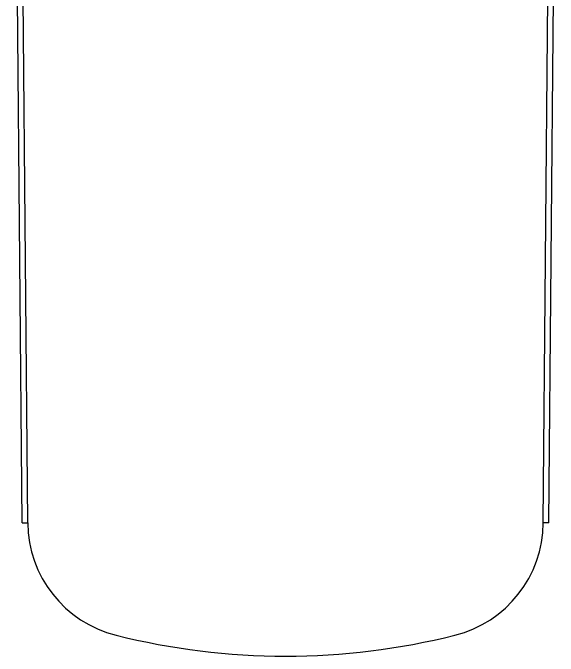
# Model space of a CAD drawing. Extents: x 0 to 1354, y 0 to 992.
# Drawn here: x 314.5 to 363.5, y 719.8 to 777.6 of the extents above; entities that cross this region are included whole.
import ezdxf

# ---------------------------------------------------------------- set-up
doc = ezdxf.new("R2010")
doc.units = 0
doc.header["$LTSCALE"] = 10
doc.header["$MEASUREMENT"] = 0
doc.layers.add('1', color=7, linetype='CONTINUOUS')

msp = doc.modelspace()

# ---------------------------------------------------------------- linework, layer by layer
at = {"layer": '1', "color": 7, "linetype": 'Continuous', "lineweight": -3}
for p, q in [((315.31, 731.793), (314.48, 826.865)), ((315.81, 731.793), (314.98, 826.865)), ((362.133, 731.793), (362.963, 826.865)), ((362.633, 731.793), (363.463, 826.865)), ((315.31, 731.793), (315.81, 731.793)), ((362.633, 731.793), (362.133, 731.793))]:
    msp.add_line(p, q, dxfattribs=at)
for centre, radius, start, end in [((326.309, 731.885), 10.5, 180.5, 255.90585), ((351.634, 731.885), 10.5, 284.0948, 359.5), ((338.971, 782.315), 62.496, 255.90585, 284.0948)]:
    msp.add_arc(centre, radius, start, end, dxfattribs=at)

doc.saveas('drawing.dxf')
